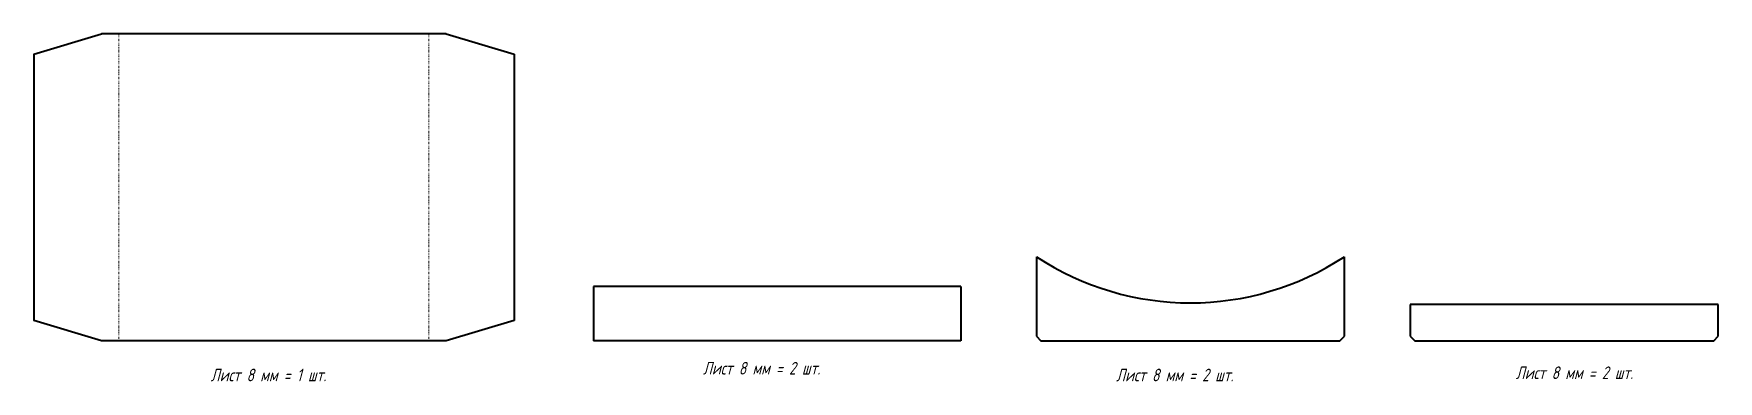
# Model space of a CAD drawing. Header units: millimetres. Extents: x 0 to 3730, y -90 to 680.
import ezdxf

# ---------------------------------------------------------------- set-up
doc = ezdxf.new("R2010")
doc.units = ezdxf.units.MM
doc.linetypes.add('K5LT_BASIC', pattern=[0])
doc.linetypes.add('K5LT_CHAIN_LINE_WITH_2_POINTS', pattern=[12, 4, -2, 1, -2, 1, -2])
doc.styles.add('KTEXTSTYLE', font='GOST_AU.SHX', dxfattribs={"width": 0.96, "height": 5})

msp = doc.modelspace()

# ---------------------------------------------------------------- linework, layer by layer
at = {"color": 7, "linetype": 'K5LT_BASIC', "lineweight": 40}
for p, q in [((0, 635), (150, 680)), ((179, 680), (150, 680)), ((197.8, 680), (179, 680)), ((865.8, 680), (197.8, 680)), ((884.7, 680), (865.8, 680)), ((913.7, 680), (884.7, 680)), ((913.7, 680), (1063.7, 635)), ((0, 635), (0, 45)), ((1063.7, 635), (1063.7, 45)), ((2220.5, 186), (2220.5, 10)), ((2902.5, 10), (2902.5, 186)), ((2052.8, 120), (1240, 120)), ((1240, 120), (1240, 0)), ((2052.8, 120), (2052.8, 0)), ((3048.5, 80), (3048.5, 10)), ((3730.5, 80), (3048.5, 80)), ((3730.5, 10), (3730.5, 80)), ((150, 0), (0, 45)), ((1063.7, 45), (913.7, 0)), ((179, 0), (150, 0)), ((197.8, 0), (179, 0)), ((865.8, 0), (197.8, 0)), ((884.7, 0), (865.8, 0)), ((913.7, 0), (884.7, 0)), ((2052.8, 0), (1240, 0)), ((2220.5, 10), (2230.5, 0)), ((2230.5, 0), (2892.5, 0)), ((2892.5, 0), (2902.5, 10)), ((3048.5, 10), (3058.5, 0)), ((3058.5, 0), (3720.5, 0)), ((3720.5, 0), (3730.5, 10))]:
    msp.add_line(p, q, dxfattribs=at)
at = {"color": 7, "linetype": 'K5LT_CHAIN_LINE_WITH_2_POINTS', "lineweight": 18}
for p, q in [((188.4, 680), (188.4, 0)), ((875.3, 680), (875.3, 0))]:
    msp.add_line(p, q, dxfattribs=at)
at = {"color": 7, "linetype": 'K5LT_BASIC', "lineweight": 40}
msp.add_arc((2561.5, 703.8), 620, 236.633, 303.367, dxfattribs=at)

# ---------------------------------------------------------------- texts
at = {"color": 7, "char_height": 28, "attachment_point": 1, "style": 'KTEXTSTYLE'}
for s, insert in [('\\H3.5;\\W0.965;\\Q15;\\Q15;\\H28.00;Лист 8 мм = 1 шт.', (392, -62)), ('\\H3.5;\\W0.965;\\Q15;\\Q15;\\H28.00;Лист 8 мм = 2 шт.', (1482, -47)), ('\\H3.5;\\W0.965;\\Q15;\\Q15;\\H28.00;Лист 8 мм = 2 шт.', (2397, -62)), ('\\H3.5;\\W0.965;\\Q15;\\Q15;\\H28.00;Лист 8 мм = 2 шт.', (3282, -57))]:
    msp.add_mtext(s, dxfattribs=dict(at, insert=insert))

doc.saveas('drawing.dxf')
